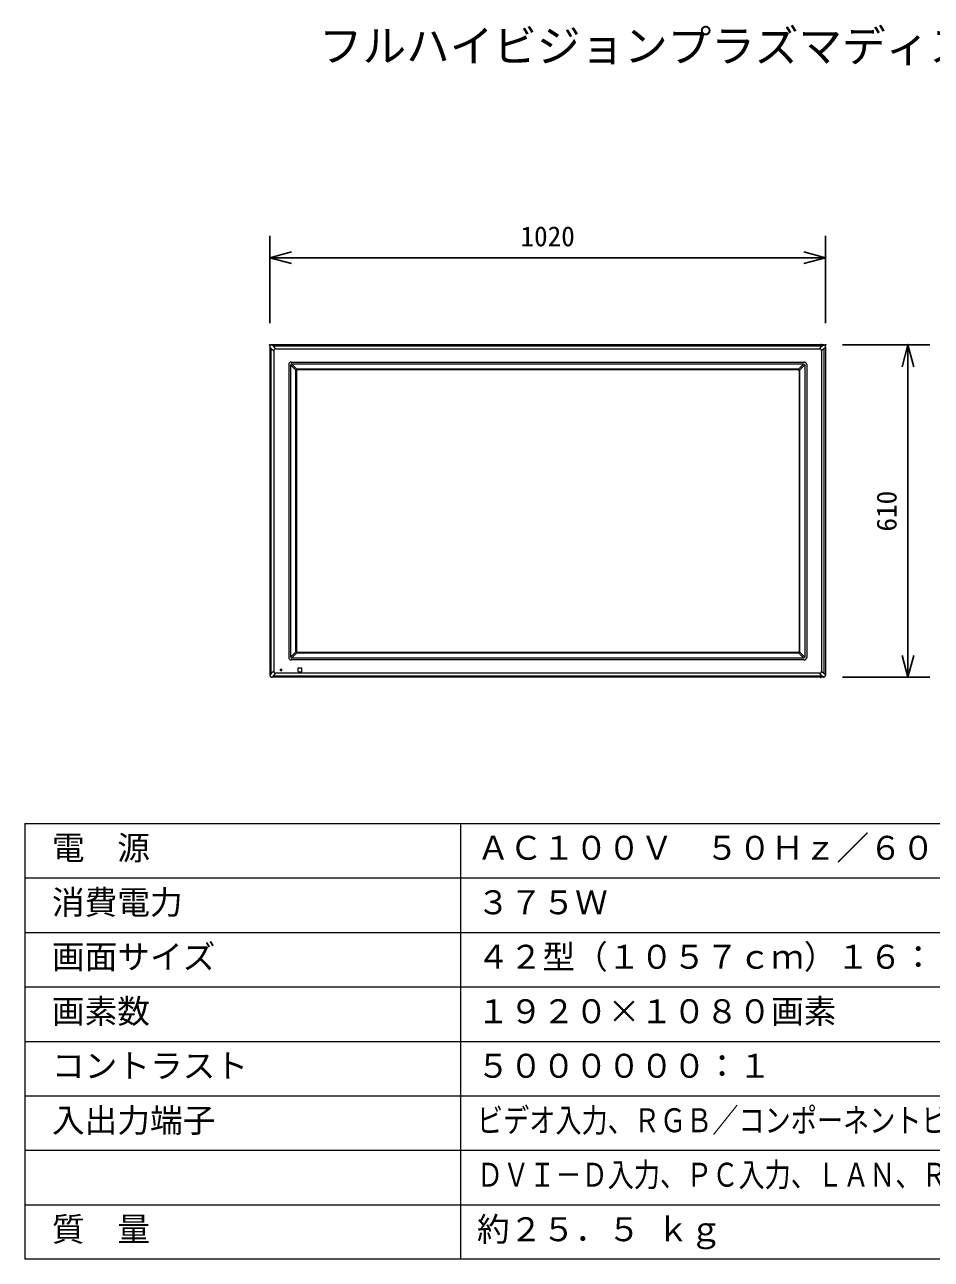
# Model space of a CAD drawing. Units: millimetres, scale not verified. Extents: x -63 to 62, y -56 to 57.
# Drawn here: x -62.5 to 20.7, y -56.5 to 56.8 of the extents above; entities that cross this region are included whole.
import ezdxf
from ezdxf.enums import TextEntityAlignment as Align

# ---------------------------------------------------------------- set-up
doc = ezdxf.new("R2010")
doc.units = ezdxf.units.MM
doc.header["$LTSCALE"] = 0.125
doc.header["$PDMODE"] = 32
doc.header["$PDSIZE"] = 0.0625
for name, color, linetype in [('0-0_0', 7, 'Continuous'), ('0-2_MOJI1', 7, 'Continuous'), ('0-4_DEFPOINTS', 7, 'Continuous'), ('0-6_SUNPO', 7, 'Continuous')]:
    doc.layers.add(name, color=color, linetype=linetype)
doc.layers.add('0-1_WAKU', color=1, linetype='Continuous', lineweight=18)
doc.layers.add('0-5_GAIKEI', color=1, linetype='Continuous', lineweight=18)
doc.styles.add('ＭＳ ゴシック', font='')
doc.styles.get('ＭＳ ゴシック').set_extended_font_data('MS Gothic')

# ---------------------------------------------------------------- blocks, each defined once
blk = doc.blocks.new('_OPEN30')
at = {"layer": '0-0_0'}
blk.add_line((0, 0), (-1, 0), dxfattribs=at)
blk.add_lwpolyline([(-1, 0.26795), (0, 0), (-1, -0.26795)], dxfattribs=at)
blk = doc.blocks.new('D5')
at = {"layer": '0-4_DEFPOINTS'}
for p in [(11.2675, 35.6497), (19.2675, 35.6497), (11.2675, 5.1497)]:
    blk.add_point(p, dxfattribs=at)
at = {"layer": '0-6_SUNPO'}
for p, q in [((13.2675, 35.6497), (21.2675, 35.6497)), ((19.2675, 7.1497), (19.2675, 33.6497)), ((13.2675, 5.1497), (21.2675, 5.1497))]:
    blk.add_line(p, q, dxfattribs=at)
at = {"layer": '0-6_SUNPO', "xscale": 2, "yscale": 2}
for p, rotation in [((19.2675, 35.6497), 90), ((19.2675, 5.1497), 270)]:
    blk.add_blockref('_OPEN30', p, dxfattribs=dict(at, rotation=rotation))
at = {"layer": '0-6_SUNPO', "style": 'ＭＳ ゴシック'}
blk.add_text('610', height=1.833, rotation=90, dxfattribs=at).set_placement((18.7675, 18.5247), align=Align.BOTTOM_LEFT)
blk = doc.blocks.new('D4')
at = {"layer": '0-4_DEFPOINTS'}
for p in [(11.7073, 43.6494), (-39.2927, 35.6494), (11.7073, 35.6494)]:
    blk.add_point(p, dxfattribs=at)
at = {"layer": '0-6_SUNPO'}
for p, q in [((-39.2927, 37.6494), (-39.2927, 45.6494)), ((11.7073, 37.6494), (11.7073, 45.6494)), ((-37.2927, 43.6494), (9.7073, 43.6494))]:
    blk.add_line(p, q, dxfattribs=at)
at = {"layer": '0-6_SUNPO', "xscale": 2, "yscale": 2, "rotation": 180}
blk.add_blockref('_OPEN30', (-39.2927, 43.6494), dxfattribs=at)
at = {"layer": '0-6_SUNPO', "xscale": 2, "yscale": 2}
blk.add_blockref('_OPEN30', (11.7073, 43.6494), dxfattribs=at)
at = {"layer": '0-6_SUNPO', "style": 'ＭＳ ゴシック'}
blk.add_text('1020', height=1.833, dxfattribs=at).set_placement((-16.2927, 44.1494), align=Align.BOTTOM_LEFT)

msp = doc.modelspace()

# ---------------------------------------------------------------- linework, layer by layer
at = {"layer": '0-1_WAKU', "color": 4}
for p, q in [((-62.5099, -16.4947), (-62.5099, -56.4947)), ((-62.5099, -16.4947), (62.4901, -16.4947)), ((-22.5099, -16.4947), (-22.5099, -56.4947)), ((62.4901, -56.4947), (-62.5099, -56.4947))]:
    msp.add_line(p, q, dxfattribs=at)
at = {"layer": '0-1_WAKU'}
for p, q in [((-62.5099, -21.4947), (62.4901, -21.4947)), ((-62.5099, -26.4947), (62.4901, -26.4947)), ((-62.5099, -31.4947), (62.4901, -31.4947)), ((-62.5099, -36.4947), (62.4901, -36.4947)), ((-62.5099, -41.4947), (62.4901, -41.4947)), ((-62.5099, -46.4947), (62.4901, -46.4947)), ((-62.5099, -51.4947), (62.4901, -51.4947))]:
    msp.add_line(p, q, dxfattribs=at)
at = {"layer": '0-5_GAIKEI'}
for p, q in [((-40.0169, 27.2187), (-39.8815, 27.0833)), ((-39.6818, 27.283), (-39.8172, 27.4184)), ((-39.457, 27.0562), (-39.6838, 27.283)), ((10.6499, 27.283), (-39.6838, 27.283)), ((10.4231, 27.0562), (10.6499, 27.283)), ((10.6479, 27.283), (10.7833, 27.4184)), ((10.9831, 27.2187), (10.8477, 27.0833)), ((-39.8815, 27.0853), (-39.6547, 26.8585)), ((-39.8815, -2.7484), (-39.8815, 27.0853)), ((-39.6547, 26.8585), (-39.6547, -2.5216)), ((-39.457, 27.0562), (10.4231, 27.0562)), ((10.8477, 27.0853), (10.6208, 26.8585)), ((10.6208, 26.8585), (10.6208, -2.5216)), ((10.8477, -2.7484), (10.8477, 27.0853)), ((-38.2809, 25.6127), (-38.2809, -1.2758)), ((-38.1223, 25.6058), (-38.1221, 25.5874)), ((-37.6344, 25.0975), (-38.1221, 25.5874)), ((-38.1221, 25.5874), (-38.1221, -1.2505)), ((-38.0562, 25.8374), (9.0223, 25.8374)), ((-38.0315, 25.6786), (-38.0493, 25.6789)), ((-38.0315, 25.6786), (-37.5435, 25.1884)), ((-38.0315, 25.6786), (8.9977, 25.6786)), ((-37.6417, -0.7145), (-37.6417, 25.0514)), ((-37.5819, 25.0367), (-37.5819, -0.6998)), ((8.4635, 25.1958), (-37.4974, 25.1958)), ((8.4488, 25.1359), (-37.4827, 25.1359)), ((8.9977, 25.6786), (8.5097, 25.1884)), ((8.5481, 25.0367), (8.5481, -0.6998)), ((8.6006, 25.0975), (9.0883, 25.5874)), ((8.6079, -0.7145), (8.6079, 25.0514)), ((8.9977, 25.6786), (9.0154, 25.6789)), ((9.0885, 25.6058), (9.0883, 25.5874)), ((9.0883, 25.5874), (9.0883, -1.2505)), ((9.247, 25.6127), (9.247, -1.2758)), ((-38.1221, -1.2505), (-37.6344, -0.7606)), ((-37.5435, -0.8515), (-38.0315, -1.3417)), ((-37.4974, -0.8589), (8.4635, -0.8589)), ((8.4488, -0.7991), (-37.4827, -0.7991)), ((8.5097, -0.8515), (8.9977, -1.3417)), ((9.0883, -1.2505), (8.6006, -0.7606)), ((-38.1221, -1.2505), (-38.1223, -1.2689)), ((9.0223, -1.5005), (-38.0562, -1.5005)), ((-38.0493, -1.342), (-38.0315, -1.3417)), ((8.9977, -1.3417), (-38.0315, -1.3417)), ((-37.4269, -2.5566), (-37.4269, -2.2565)), ((-37.402, -2.2316), (-37.1018, -2.2316)), ((-37.0769, -2.5566), (-37.0769, -2.2565)), ((9.0154, -1.342), (8.9977, -1.3417)), ((9.0883, -1.2505), (9.0885, -1.2689)), ((-39.8815, -2.7464), (-40.0169, -2.8818)), ((-39.6547, -2.5216), (-39.8815, -2.7484)), ((-39.8172, -3.0816), (-39.6818, -2.9462)), ((-39.6838, -2.9462), (-39.457, -2.7193)), ((-39.6838, -2.9462), (10.6499, -2.9462)), ((10.4231, -2.7193), (-39.457, -2.7193)), ((-39.0232, -2.3503), (-38.9107, -2.3503)), ((-39.0232, -2.4628), (-39.0232, -2.3503)), ((-39.0232, -2.4628), (-38.9107, -2.4628)), ((-38.9107, -2.4628), (-38.9107, -2.3503)), ((-37.402, -2.5816), (-37.1018, -2.5816)), ((10.6499, -2.9462), (10.4231, -2.7193)), ((10.6208, -2.5216), (10.8477, -2.7484)), ((10.7833, -3.0816), (10.6479, -2.9462)), ((10.8477, -2.7464), (10.9831, -2.8818))]:
    msp.add_line(p, q, dxfattribs=at)
at = {"layer": '0-5_GAIKEI', "color": 7}
for p, q in [((-40.0169, 27.2187), (-40.0169, -2.8818)), ((10.7833, 27.4184), (-39.8172, 27.4184)), ((10.9831, 27.2187), (10.9831, -2.8818)), ((10.7833, -3.0816), (-39.8172, -3.0816))]:
    msp.add_line(p, q, dxfattribs=at)
for centre, major_axis, start_param, end_param in [((-39.8167, 27.2182), (-0.1418, 0.1418), 5.49915667, 7.06721394), ((10.7828, 27.2182), (-0.1418, -0.1418), 2.35756402, 3.92562129), ((-39.8167, -2.8813), (-0.1418, -0.1418), 5.49915667, 7.06721394), ((10.7828, -2.8813), (-0.1418, 0.1418), 2.35756402, 3.92562129)]:
    msp.add_ellipse(centre, major_axis=major_axis, ratio=0.997265, start_param=start_param, end_param=end_param, dxfattribs=at)
at = {"layer": '0-5_GAIKEI'}
for centre, major_axis, ratio, start_param, end_param in [((-39.0954, 26.497), (-0.5022, 0.5022), 0.49281, 5.8722213, 6.69414931), ((10.0616, 26.497), (-0.5022, -0.5022), 0.49281, 2.73062865, 3.55255666), ((-38.0556, 25.6121), (-0.1595, 0.1595), 0.997265, 5.49915667, 7.06721394), ((-37.4889, 25.0475), (-0.1285, 0.0852), 0.971946, 0.26177728, 0.57260979), ((-37.4812, 25.0352), (-0.0718, 0.0718), 0.985257, 5.50521349, 7.06115713), ((-37.4934, 25.0429), (-0.0853, 0.1284), 0.972012, 5.71009044, 6.02162232), ((8.4473, 25.0352), (-0.0718, -0.0718), 0.985257, 2.36362083, 3.91956448), ((8.4596, 25.0429), (-0.0853, -0.1284), 0.972012, 3.40315564, 3.71468752), ((8.455, 25.0475), (-0.1285, -0.0852), 0.971946, 2.56898286, 2.87981537), ((9.0217, 25.6121), (-0.1595, -0.1595), 0.997265, 2.35756402, 3.92562129), ((-37.4889, -0.7106), (-0.1285, -0.0852), 0.971946, 5.71057552, 6.02140803), ((-37.4812, -0.6983), (-0.0718, -0.0718), 0.985257, 5.50521349, 7.06115713), ((-37.4934, -0.706), (-0.0853, -0.1284), 0.972012, 0.26156299, 0.57309487), ((8.4473, -0.6983), (-0.0718, 0.0718), 0.985257, 2.36362083, 3.91956448), ((8.4596, -0.706), (-0.0853, 0.1284), 0.972012, 2.56849779, 2.88002967), ((8.455, -0.7106), (-0.1285, 0.0852), 0.971946, 3.40336994, 3.71420244), ((-38.0556, -1.2752), (-0.1595, -0.1595), 0.997265, 5.49915667, 7.06721394), ((-37.4018, -2.2566), (-0.0178, 0.0178), 0.992433, 5.50158524, 7.06478537), ((-37.102, -2.2566), (-0.0178, -0.0178), 0.992433, 2.35999259, 3.92319272), ((9.0217, -1.2752), (-0.1595, 0.1595), 0.997265, 2.35756402, 3.92562129), ((-39.0954, -2.1601), (-0.5022, -0.5022), 0.49281, 5.8722213, 6.69414931), ((-37.4018, -2.5565), (-0.0178, -0.0178), 0.992433, 5.50158524, 7.06478537), ((-37.102, -2.5565), (-0.0178, 0.0178), 0.992433, 2.35999259, 3.92319272), ((10.0616, -2.1601), (-0.5022, 0.5022), 0.49281, 2.73062865, 3.55255666)]:
    msp.add_ellipse(centre, major_axis=major_axis, ratio=ratio, start_param=start_param, end_param=end_param, dxfattribs=at)

# ---------------------------------------------------------------- block references
at = {"layer": '0-6_SUNPO'}
for name in ['D4', 'D5']:
    msp.add_blockref(name, (-0.7242, -8.2389), dxfattribs=at)

# ---------------------------------------------------------------- texts
at = {"layer": '0-2_MOJI1', "style": 'ＭＳ ゴシック'}
for s, height, p in [('フルハイビジョンプラズマディスプレイ', 2.933, (-35.5099, 52.5053)), ('電  源', 2.199, (-60.0099, -20.4947)), ('ＡＣ１００Ｖ\u3000５０Ｈｚ／６０Ｈｚ', 2.199, (-21.0099, -20.4947)), ('消費電力', 2.199, (-60.0099, -25.4947)), ('３７５Ｗ', 2.199, (-21.0099, -25.4947)), ('画面サイズ', 2.199, (-60.0099, -30.4947)), ('４２型（１０５７ｃｍ）１６：９', 2.199, (-21.0099, -30.4947)), ('画素数', 2.199, (-60.0099, -35.4947)), ('１９２０×１０８０画素', 2.199, (-21.0099, -35.4947)), ('コントラスト', 2.199, (-60.0099, -40.4947)), ('５００００００：１', 2.199, (-21.0099, -40.4947)), ('入出力端子', 2.199, (-60.0099, -45.4947)), ('質\u3000量', 2.199, (-60.0099, -55.4947)), ('約２５．５ ｋｇ', 2.199, (-21.0099, -55.4947))]:
    msp.add_text(s, height=height, dxfattribs=at).set_placement(p, align=Align.BOTTOM_LEFT)
at = {"layer": '0-2_MOJI1', "style": 'ＭＳ ゴシック', "width": 0.8}
for s, p in [('ビデオ入力、ＲＧＢ／コンポーネントビデオ入力、ＨＤＭＩ入力', (-21.0099, -45.4947)), ('ＤＶＩ－Ｄ入力、ＰＣ入力、ＬＡＮ、ＲＳ２３２Ｃ、音声入力', (-21.0099, -50.4947))]:
    msp.add_text(s, height=2.199, dxfattribs=at).set_placement(p, align=Align.BOTTOM_LEFT)

doc.saveas('drawing.dxf')
